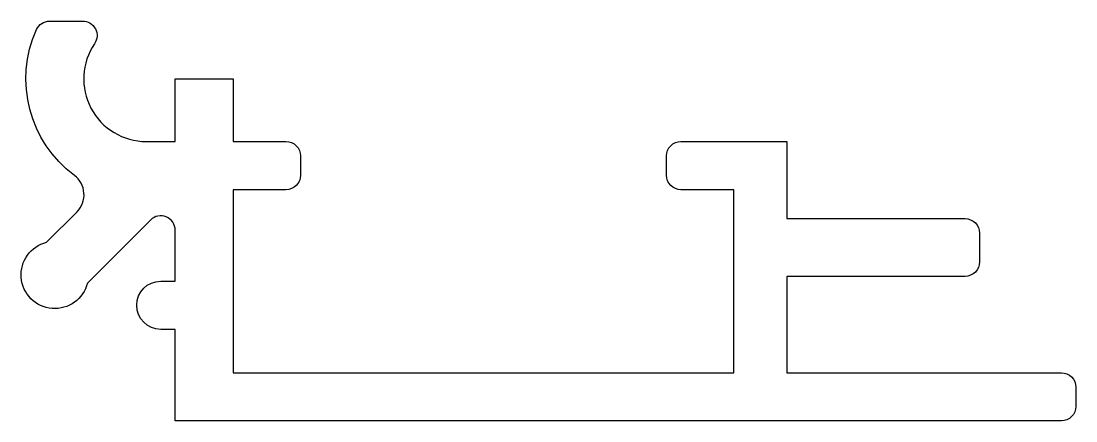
# Model space of a CAD drawing. Extents: x 174 to 195.9, y 230.3 to 238.6.
import ezdxf

# ---------------------------------------------------------------- set-up
doc = ezdxf.new("R2010")
doc.units = 0
doc.layers.add('ANA', color=220, linetype='CONTINUOUS')

msp = doc.modelspace()

# ---------------------------------------------------------------- linework, layer by layer
at = {"layer": 'ANA', "color": 7}
msp.add_lwpolyline([(176.894, 233.174), (177.194, 233.174), (177.194, 234.232, 0.668179), (176.682, 234.444), (175.373, 233.136, -1.767592), (174.525, 233.984), (175.155, 234.615, 0.457355), (175.1, 235.369, -0.351452), (174.313, 238.397, -0.295512), (174.587, 238.574), (175.271, 238.574, -0.602221), (175.519, 238.105, 0.602221), (176.594, 236.074), (177.194, 236.074), (177.194, 237.374), (178.394, 237.374), (178.394, 236.074), (179.494, 236.074, -0.414214), (179.794, 235.774), (179.794, 235.374, -0.414214), (179.494, 235.074), (178.394, 235.074), (178.394, 231.274), (188.794, 231.274), (188.794, 235.074), (187.694, 235.074, -0.414214), (187.394, 235.374), (187.394, 235.774, -0.414214), (187.694, 236.074), (189.894, 236.074), (189.894, 234.474), (193.594, 234.474, -0.414214), (193.894, 234.174), (193.894, 233.574, -0.414214), (193.594, 233.274), (189.894, 233.274), (189.894, 231.274), (195.594, 231.274, -0.414214), (195.894, 230.974), (195.894, 230.574, -0.414214), (195.594, 230.274), (177.194, 230.274), (177.194, 232.174), (176.894, 232.174, -1)], format="xyb", close=True, dxfattribs=at)

doc.saveas('drawing.dxf')
